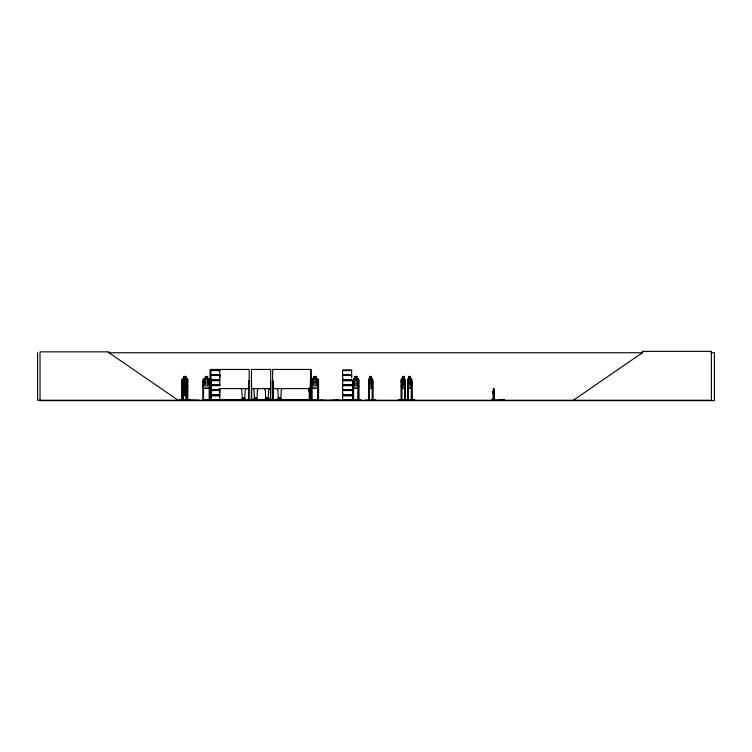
<?xml version="1.0" encoding="UTF-8"?>
<svg xmlns="http://www.w3.org/2000/svg" width="752" height="752" viewBox="0 0 752 752"><rect width="100%" height="100%" fill="white"/><g stroke="black" fill="none" stroke-linecap="round" stroke-linejoin="round"><path stroke-width="1.13" d="M219.791 392.732L219.791 390.523L210.833 390.523M219.791 377.654L219.791 375.455L210.833 375.455M351.616 394.932L342.649 394.932L342.658 392.732M351.616 379.854L342.649 379.854L342.658 377.654M351.607 375.455L351.607 377.654L351.616 375.455L342.649 375.455L342.649 379.854M493.989 399.528L494.167 393.371A1.598 0.855 -90 0 0 494.073 390.861L493.773 388.436M309.946 391.519L310.153 389.179M310.134 389.16L310.021 391.519L309.1 391.519L309.063 389.179M493.218 399.528L493.039 393.371A1.598 0.855 -90 0 1 493.218 390.861L493.754 388.361M493.152 398.898L492.654 398.475L492.654 399.876M492.739 398.654L493.209 398.607M210.814 400.243L210.983 378.82M210.833 378.82L210.682 379.657M243.62 397.723L243.62 398.287L243.281 397.855M255.971 397.855L255.417 398.005L255.971 398.146M267.148 397.752L266.697 398.005L267.251 398.146M279.829 397.855L279.274 398.005L279.829 398.146M210.776 385.033L219.81 385.174M266.772 398.005L267.242 397.855L266.857 398.156M210.88 379.685L210.757 378.895M493.058 398.748L493.472 398.945M182.952 385.212L183.422 382.862M186.844 385.983L186.393 388.323L183.234 388.323M186.458 395.543L187.013 393.277M186.496 395.627L186.966 393.268M372.184 388.323L372.644 379.647L372.146 378.895M402.574 378.82L401.596 378.82L401.164 379.657L401.643 388.323L404.82 388.323L405.178 385.973M404.82 388.323L405.281 379.647L403.871 378.82M411.748 385.983L411.222 388.323L408.045 388.323L407.631 385.983L408.11 388.323M251.29 400.243L251.516 369.448L270.682 369.448L270.758 400.196M493.152 388.925L493.35 388.436M365.707 400.196L375.784 399.895M398.259 400.205L414.85 400.205M398.287 399.895L414.822 399.895L398.287 400.158M404.745 400.196L404.867 381.095L405.441 381.095L405.431 400.252M186.994 388.248L187.615 385.973M187.079 388.323L187.727 385.983M358.046 388.323L358.751 385.983M179.343 400.196L189.579 400.158M243.742 398.156L243.281 398.146M255.783 397.789L255.436 398.081M355 400.205L342.658 399.942M209.874 385.973L209.094 388.248L203.67 388.248M318.547 385.983L317.739 388.323L312.202 388.323L311.478 385.983M186.139 384.084L185.481 385.973L183.826 386.002L184.691 388.803L183.93 391.548L185.481 391.501L185.481 387.101L184.259 387.101L184.259 391.501L184.973 389.348L186.073 391.425L185.236 388.812L186.092 386.002L184.954 388.295L183.601 384.084L184.212 376.461M351.626 384.986L342.564 385.109L351.626 385.221M355.038 400.158L342.63 400.243M202.739 400.158L203.566 399.556M210.363 400.214L210.419 369.448M272.562 399.867L272.656 369.448L310.99 369.448L311.008 400.205M311.319 400.196L311.356 399.556L312.155 399.556M186.308 378.82L186.844 391.529L186.421 392.365L185.528 392.365L185.528 394.725L184.259 394.65L184.259 392.29L183.601 391.501L184.259 385.212L185.481 385.212L186.139 387.101L186.139 391.501L185.481 392.29M182.962 386.96L183.45 386.114L186.543 386.114M183.074 386.989L183.469 386.19M492.099 400.233L492.203 399.209L494.6 399.209L494.6 400.045M493.237 400.045L493.481 399.209M504.113 400.233L504.451 399.876L498.097 400.045M184.353 383.755L183.742 391.378L184.4 393.268L185.641 393.268L186.308 386.979L185.641 386.19L185.688 383.755L184.296 383.755M369.984 378.895L369.307 379.685L369.307 384.084L369.984 385.973L371.244 385.973L371.92 384.084L371.92 379.685L371.244 378.895L371.356 376.461L369.937 376.461L369.984 378.895L370.003 376.461M409.022 378.895L408.345 379.685L408.345 384.084L409.022 385.973L410.291 385.973L410.968 384.084L410.338 376.461M311.554 379.694L312.259 378.895L317.682 378.895M242.031 399.688L242.031 398.692L241.279 400.243L241.618 399.688M244.644 399.942L244.156 400.224L245.613 400.233L241.495 400.243M242.511 400.233L241.749 399.942M245.077 400.243L245.34 399.942C245.218 396.313 245.03 401.747 245.133 399.66M253.744 400.243L253.913 398.692L254.185 399.688M253.781 399.942L254.919 400.214L254.439 400.243M256.423 400.243L257.522 399.942L257.522 398.692L257.748 400.252L253.527 400.243M265.484 399.688L265.465 398.692L264.742 400.243L264.995 399.688M265.23 400.252L265.935 400.252M266.18 400.233L265.212 399.942M268.154 400.233L267.609 400.224L268.398 400.243L268.802 398.692L268.605 400.243M281.577 400.233L277.385 400.243M278.061 399.688L277.77 398.692L277.601 400.243M278.296 400.243L278.776 400.214L277.789 399.942M280.28 400.243L280.703 400.252M281.229 399.688L280.872 400.233M185.744 378.895L185.744 376.536L183.836 376.536L183.892 378.895L183.074 379.685L182.999 400.252M279.434 397.752L279.631 397.789M356.768 376.536L354.935 376.536L354.982 378.895L353.976 379.685L353.976 384.084L354.935 385.973L356.721 385.973L357.679 384.084L357.679 379.685L356.721 378.895L356.786 376.461L354.878 376.461M279.641 398.222L279.349 398.005M573.344 400.252L642.377 352.744L642.377 351.344L711.401 351.344L711.401 400.252L37.6 400.252L37.6 352.744M199.045 400.252L179.352 399.867L189.908 400.196M256.592 400.252L257.344 400.083M256.789 400.083L257.504 398.692M280.449 400.252L281.38 399.942L281.361 398.692L281.079 399.688M108.175 352.744L642.734 352.744M710.875 352.744L714.4 352.744L714.4 400.656L40.025 400.656L40.025 351.842L109.059 351.842L109.059 352.744L178.083 400.252M210.823 370.144L219.81 370.144M342.649 370.144L351.626 370.144M210.823 370.313L219.81 370.313L219.791 374.571L210.833 374.571M351.626 370.313L342.649 370.304L342.658 374.571L351.616 374.571L351.616 370.322M210.842 370.586L219.791 370.586M342.658 370.586L351.607 370.586M210.767 374.872L219.866 374.872M342.592 374.872L351.682 374.872M210.767 375.145L219.866 375.145M342.592 375.145L351.682 375.145M183.779 376.461L185.847 376.461M402.555 376.536L403.89 376.536L403.824 378.895L404.501 379.685L404.501 384.084L403.824 385.973L402.555 385.973L401.878 384.084L401.878 379.685L402.555 378.895L402.517 376.461L403.927 376.461M407.65 400.252L407.631 379.657L408.12 378.82L409.041 378.82L408.985 376.461L410.395 376.461M205.315 376.536L207.514 376.536L207.514 378.895L208.699 379.685L208.699 384.084L207.514 385.973L205.315 385.973L204.14 384.084L204.14 379.685L205.315 378.895L205.24 376.461L207.599 376.461L207.599 378.82L209.122 378.82L209.958 379.647L209.958 385.983L209.15 388.323L203.613 388.323L202.88 385.983M316.113 376.536L313.913 376.536L313.913 378.895L312.729 379.685L312.729 384.084L313.913 385.973L316.113 385.973L317.288 384.084L317.288 379.685L316.113 378.895L316.188 376.461L313.828 376.461L313.828 378.82L312.221 378.82L311.478 379.657L311.403 400.205M369.984 376.536L371.309 376.536M409.022 376.536L410.357 376.536M184.165 376.931L185.471 376.931M182.651 378.82L184.212 378.82M185.415 378.82L187.06 378.82L187.727 379.647L187.709 400.252M205.24 378.82L203.632 378.82L202.88 379.657L202.843 400.252M316.188 378.82L317.72 378.82L318.547 379.647L318.566 399.895M354.916 378.82L353.572 378.82L352.961 379.657L352.989 400.252M358.836 400.252L358.751 379.647L358.074 378.82L356.786 378.82L356.833 376.461M370.003 378.82L369.016 378.82L368.63 379.694L368.612 400.252M371.291 378.82L372.231 378.82M410.338 378.82L411.269 378.82L411.701 379.685L411.748 400.252M182.68 378.895L187.041 378.895M203.67 378.895L209.094 378.895L209.874 379.685L209.799 400.252M353.6 378.895L358.046 378.895M369.035 378.895L372.212 378.895M401.615 378.895L404.783 378.895M408.082 378.895L411.25 378.895M182.896 379.657L182.811 400.252M187.107 379.647L186.524 378.82L187.107 379.647L187.06 400.252M186.994 378.895L187.727 379.647M372.644 379.647L372.663 400.252M405.215 379.647L405.234 400.252L405.281 399.556M210.833 379.854L219.8 379.854L219.8 375.455M210.767 380.164L219.866 380.164M342.592 380.164L351.682 380.164M210.767 380.437L219.866 380.437M342.592 380.437L351.682 380.437M210.833 380.747L219.8 380.747L219.8 384.986L210.823 384.986L219.791 384.874M351.616 380.747L342.649 380.747L342.649 384.986L351.607 384.874M186.158 381.095L187.709 381.095M202.833 381.095L203.491 381.095L203.566 400.252M209.874 381.095L209.225 381.095L209.15 400.252M210.222 381.095L210.739 381.095M249.194 381.095L248.545 381.095L248.47 400.252M251.516 381.095L251.798 400.252M270.682 381.095L270.353 400.252L270.316 399.556M272.656 381.095L273.305 381.095L273.305 400.252M311.008 381.095L310.332 381.095L310.36 400.252M311.431 381.095L312.08 381.095L312.155 400.252M317.748 400.252L317.814 381.095L318.472 381.095M352.97 381.095L353.647 381.095L353.562 400.252M358.836 381.095L358.159 381.095L358.102 400.252M368.63 381.095L369.204 381.095M401.201 381.095L401.775 381.095M407.669 381.095L408.242 381.095M202.88 381.884L209.958 381.884M311.478 381.884L318.547 381.884M183.356 382.862L186.496 382.862L186.863 385.212M184.259 384.084L185.481 384.084M210.823 385.372L219.81 385.372M351.626 385.381L342.649 385.4L342.658 389.639L351.616 389.639M210.842 385.654L219.791 385.654M342.658 385.654L351.607 385.654M182.144 385.983L182.651 388.323M352.961 385.983L353.6 388.323L358.093 388.323M368.583 385.983L369.006 388.323L372.24 388.323L372.644 385.983M187.013 386.942L186.477 386.114M186.355 388.248L183.338 388.248L182.83 385.983L183.3 388.323M312.259 388.248L317.682 388.248M353.6 388.248L358.046 388.248M369.035 388.248L372.212 388.248M401.615 388.248L404.783 388.248M408.082 388.248L411.25 388.248M219.001 388.615L249.194 388.615M251.516 388.615L270.682 388.615M272.656 388.615L310.99 388.615M210.833 389.639L219.8 389.639M210.767 389.95L219.866 389.95M342.592 389.95L351.682 389.95M210.767 390.222L219.866 390.222M342.592 390.222L351.682 390.222M351.616 390.523L342.649 390.523L342.649 394.932M493.218 390.861L493.133 390.861A1.598 0.855 -90 0 0 492.955 393.371M493.989 389.132L494.073 390.861M182.905 391.538L184.278 392.365M186.844 391.529L186.487 392.365L183.385 392.29M182.962 393.277L183.441 395.627L186.552 395.627M184.212 394.725L185.594 394.725L185.594 392.365M210.833 394.932L219.8 394.932L219.8 390.523M210.767 395.232L219.866 395.232M342.592 395.232L351.682 395.232M210.767 395.505L219.866 395.505M342.592 395.505L351.682 395.505M210.833 395.815L219.8 395.815L219.8 400.064L206.753 400.158L219.791 399.942M351.616 395.815L342.649 395.815L342.649 400.064M493.133 399.528L494.073 399.528L494.252 393.371A1.598 0.855 -90 0 0 493.989 390.861M181.871 399.556L183.234 399.556M186.101 399.556L187.765 399.556M209.15 399.556L209.977 400.158M210.146 399.556L311.074 399.556M317.739 399.556L318.547 399.556M358.093 399.556L358.901 399.556L358.92 400.252M368.565 399.556L369.27 399.556M372.231 399.556L372.926 399.556M404.802 399.556L405.507 399.556M407.603 399.556L408.308 399.556M411.269 399.556L411.974 399.556M203.557 399.754L214.828 400.243M289.736 399.857L287.189 400.252M291.644 399.857L293.816 399.857M294.051 399.857L296.598 399.857M299.493 399.857L301.956 399.857M304.804 399.857L304.325 400.252M317.748 399.754L305.509 400.252M322.091 399.857L319.703 400.252M334.179 399.857L331.792 400.252M337.065 399.857L334.678 400.252M337.366 399.857L339.829 400.252M348.42 399.857L350.46 400.252M350.705 399.857L360.96 399.895M498.764 399.744L499.826 399.744M492.306 399.876L494.496 399.876L494.496 399.209M504.47 400.139L492.551 400.233M269 400.233L265.287 400.214M408.383 400.205L408.242 387.853M358.027 378.82L358.685 379.685L358.601 400.252M372.165 378.82L372.663 379.685M186.289 378.895L186.731 379.685M493.397 398.757L492.786 398.692M182.05 385.983L182.435 387.543M401.267 385.973L401.681 388.248M368.696 385.973L369.072 388.323M183.009 393.268L183.375 395.627M493.387 399.209L493.387 399.876M493.143 398.475L493.143 399.876M493.039 398.475L493.039 399.876M492.748 398.475L492.748 399.876M411.899 400.252L411.908 381.095L411.335 381.095L411.288 400.252M411.645 379.685L411.645 385.973M411.541 387.853L411.541 400.252L411.494 399.556M409.041 376.461L409.088 378.895M408.082 399.556L408.082 400.252M408.045 381.095L407.979 400.252M407.875 381.095L407.875 400.252M405.074 381.095L405.027 400.252M403.871 376.461L403.89 378.895M402.574 376.461L402.621 378.895M401.822 400.252L401.822 399.556L401.136 399.556L401.154 400.252L401.23 379.657M401.775 385.597L401.765 400.252M401.577 381.095L401.615 400.252M401.408 385.597L401.474 400.252M372.851 400.252L372.87 381.095L372.287 381.095L372.249 400.252M372.569 399.556L372.56 400.252M372.494 381.095L372.456 400.252M369.223 399.556L369.251 400.252M369.204 386.725L369.204 400.252M368.997 381.095L369.044 400.252M368.828 381.095L368.828 400.252M358.413 399.556L358.45 400.252M358.3 381.095L358.243 400.252M354.916 376.461L354.935 378.895M353.741 400.252L353.703 399.556L352.904 399.556L352.914 400.252M353.496 381.095L353.412 400.252M353.12 381.095L353.196 400.252M346.634 400.252L343.448 400.252M341.822 400.252L340.308 400.252M331.096 400.252L328.859 400.252M326.894 400.252L325.202 400.252M324.808 400.252L322.57 400.252M318.387 399.556L318.397 400.252M317.823 381.095L317.899 400.252M312.005 399.556L312.005 400.252M310.783 381.095L310.783 400.252M310.755 369.448L310.614 400.252M310.538 369.448L310.529 400.252M310.219 387.853L310.162 400.252M310.125 387.853L310.134 400.252M309.551 391.237L309.561 400.252M309.457 399.556L309.382 400.252M309.213 387.853L309.316 400.252M309.204 399.556L309.147 400.252M308.865 399.66L308.865 400.252M303.949 400.252L302.436 400.252M299.324 400.252L296.758 400.252M286.568 400.252L283.852 400.252M280.129 399.688L280.129 397.592L279.03 397.592L279.03 399.688M276.492 399.66L276.492 400.252M275.505 399.66L275.505 400.252M273.38 399.556L273.38 400.252M272.732 399.556L272.816 400.252M270.645 399.556L270.645 400.252M268.784 398.692L268.661 399.942M267.552 399.688L267.552 397.592L266.452 397.592L266.452 399.688M256.272 399.688L256.272 397.592L255.172 397.592L255.182 399.688M251.873 399.556L251.873 400.252M251.553 399.556L251.553 400.252M249.269 399.556L249.25 400.252M249.128 400.252L249.194 369.448L210.87 369.448L210.945 400.252M248.856 399.66L248.856 400.252M248.621 399.556L248.621 400.252M244.109 400.252L244.099 397.592L242.999 397.592L242.999 399.688M211.848 399.66L211.848 400.252M211.519 399.556L211.594 400.252M211.331 399.556L211.359 400.252M211.274 399.556L211.265 400.252M210.992 399.556L211.011 400.252M210.513 399.556L210.504 400.252M210.222 369.448L210.222 400.252L210.146 399.556M209.3 399.556L209.3 400.252M203.407 399.556L203.416 400.252M187.615 379.685L187.502 400.252M187.474 399.556L187.445 400.252M187.192 381.095L187.295 400.252M186.994 379.685L186.975 400.252M186.816 393.493L186.731 400.252M186.543 381.095L186.543 385.597M186.543 393.493L186.571 400.252M186.524 381.095L186.524 385.597M186.524 393.493L186.393 400.252L186.364 393.493M186.364 386.725L186.233 379.685L185.415 378.895L185.415 376.461L186.158 385.597M186.158 393.493L186.101 400.252M185.8 376.461L185.791 379.685M185.575 386.19L185.481 379.685L184.259 379.685L184.334 386.19M185.265 376.931L185.265 377.72L184.475 377.72L184.475 376.931M184.146 376.461L184.146 378.82M183.836 376.461L183.836 378.895M183.206 400.252L183.168 381.095L181.937 381.095L181.937 400.252M182.614 399.556L182.614 400.252M182.567 381.095L182.52 400.252L182.388 386.725M182.2 385.983L182.05 379.657L182.698 378.82L182.144 379.657L182.059 400.252M182.172 399.556L182.219 400.252M281.962 388.399A2.397 2.397 0 0 1 281.267 390.1L280.769 399.331L278.372 399.331L277.873 390.1A2.397 2.397 0 0 1 277.178 388.399M269.385 388.399A2.397 2.397 0 0 1 268.69 390.1L268.191 399.331L265.794 399.331L265.296 390.1A2.397 2.397 0 0 1 264.591 388.399M258.105 388.399A2.397 2.397 0 0 1 257.41 390.1L256.911 399.331L254.514 399.331L254.016 390.1A2.397 2.397 0 0 1 253.321 388.399M245.932 388.399A2.397 2.397 0 0 1 245.227 390.1L244.729 399.331L242.332 399.331L241.843 390.1A2.397 2.397 0 0 1 241.138 388.399M314.468 400.158L305.716 400.214L314.477 400.243M183.253 378.82L182.83 379.657L183.319 378.82M207.129 376.931L205.71 376.931L205.71 377.72L207.129 377.72L207.129 376.931M315.718 376.931L314.308 376.931L314.308 377.72L315.718 377.72L315.718 376.931M356.41 376.931L355.254 376.931L355.254 377.72L356.41 377.72L356.41 376.931M371.018 376.931L370.21 376.931L370.21 377.72L371.018 377.72L371.018 376.931M403.598 376.931L402.781 376.931L402.781 377.72L403.598 377.72L403.598 376.931M410.066 376.931L409.248 376.931L409.248 377.72L410.066 377.72L410.066 376.931M207.514 379.685L205.315 379.685L205.315 384.084L207.514 384.084L207.514 379.685M316.113 379.685L313.913 379.685L313.913 384.084L316.113 384.084L316.113 379.685M356.721 379.685L354.935 379.685L354.935 384.084L356.721 384.084L356.721 379.685M371.244 379.685L369.984 379.685L369.984 384.084L371.244 384.084L371.244 379.685M403.824 379.685L402.555 379.685L402.555 384.084L403.824 384.084L403.824 379.685M410.291 379.685L409.022 379.685L409.022 384.084L410.291 384.084L410.291 379.685M185.415 384.225L184.625 384.225L184.625 385.015L185.415 385.015L185.415 384.225M210.757 385.983L210.833 388.323L210.767 385.973M185.641 386.979L184.4 386.979L184.4 391.378L185.641 391.378L185.641 386.979M185.265 393.465L184.475 393.465L184.475 394.255L185.265 394.255L185.265 393.465"/></g></svg>
